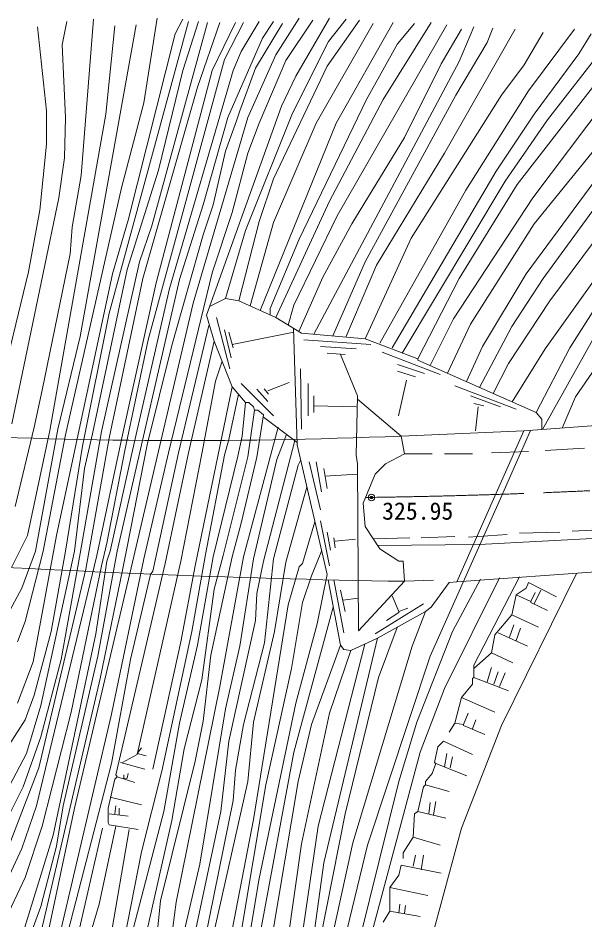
# Model space of a CAD drawing. Units: millimetres, scale not verified. Extents: x 40000 to 680000, y 20000 to 380000.
# Drawn here: x 113268 to 156194, y 241442 to 309767 of the extents above; entities that cross this region are included whole.
import ezdxf
from ezdxf.enums import TextEntityAlignment as Align

# ---------------------------------------------------------------- set-up
doc = ezdxf.new("R2010")
doc.units = ezdxf.units.MM
doc.header["$LTSCALE"] = 1000
doc.header["$PDMODE"] = 32
doc.header["$PDSIZE"] = 500
doc.linetypes.add('CHAIN', pattern=[18.5, 12, -1.5, 3.5, -1.5])
for name, color, linetype, lineweight in [('M-BGD', 7, 'Continuous', 13), ('M-BMK', 2, 'CHAIN', 13), ('M-STR-STR1', 1, 'Continuous', 13)]:
    doc.layers.add(name, color=color, linetype=linetype, lineweight=lineweight)
doc.styles.add('ＭＳ ゴシック', font='')
doc.styles.get('ＭＳ ゴシック').set_extended_font_data('MS Gothic')

msp = doc.modelspace()

# ---------------------------------------------------------------- linework, layer by layer
at = {"layer": 'M-BGD'}
for p, q in [((118983, 309683), (118052, 297829)), ((123809, 309767), (122793, 303333)), ((125756, 309683), (125164, 308582)), ((134562, 309767), (132784, 306973)), ((135578, 309598), (133546, 306550)), ((136848, 309767), (134308, 305365)), ((139134, 309598), (136678, 306127)), ((138118, 309683), (136763, 307989)), ((114750, 309090), (115427, 302740)), ((116951, 309513), (116612, 307735)), ((122200, 309259), (117967, 285637)), ((120592, 309175), (119914, 302486)), ((126180, 309513), (120168, 287415)), ((127619, 309429), (123386, 294019)), ((126942, 309513), (125756, 305788)), ((128550, 309429), (126857, 304518)), ((129736, 309429), (127958, 305788)), ((130328, 309429), (128889, 306635)), ((131514, 309513), (130159, 307227)), ((133292, 309344), (131260, 305957)), ((132614, 309513), (131768, 308243)), ((140150, 309344), (135832, 301809)), ((141674, 309429), (137356, 301809)), ((145738, 309259), (137440, 294781)), ((144552, 309429), (140912, 303587)), ((143282, 309344), (142012, 307820)), ((146838, 308921), (145314, 306296)), ((150902, 308921), (145568, 299523)), ((147770, 309090), (146669, 306465)), ((149209, 309005), (148786, 307905)), ((155390, 308921), (151918, 304264)), ((158692, 308921), (153358, 302063)), ((125164, 308582), (121608, 294443)), ((131768, 308243), (129143, 302232)), ((153019, 308667), (151580, 306211)), ((156660, 308582), (155728, 307058)), ((116612, 307735), (116866, 302232)), ((136763, 307989), (134054, 302571)), ((142012, 307820), (139642, 303587)), ((148786, 307905), (146415, 303925)), ((159454, 307989), (151072, 297152)), ((130159, 307227), (129566, 305788)), ((132784, 306973), (130667, 302232)), ((155728, 307058), (152342, 302486)), ((128889, 306635), (123132, 285383)), ((133546, 306550), (131514, 301809)), ((136678, 306127), (132614, 297575)), ((146669, 306465), (135653, 285810)), ((145314, 306296), (142520, 300708)), ((151580, 306211), (149886, 303925)), ((127958, 305788), (123724, 289701)), ((125756, 305788), (123894, 298253)), ((129566, 305788), (124740, 289278)), ((131260, 305957), (130074, 302740)), ((134308, 305365), (133207, 303079)), ((159115, 305280), (152257, 296136)), ((126857, 304518), (122708, 290040)), ((151918, 304264), (147177, 296729)), ((139642, 303587), (134562, 293003)), ((140912, 303587), (136848, 295882)), ((146415, 303925), (139557, 291310)), ((149886, 303925), (143028, 293088)), ((115427, 302740), (115427, 300200)), ((122793, 303333), (121100, 296898)), ((133207, 303079), (127534, 287246)), ((130074, 302740), (129820, 301978)), ((159369, 302825), (152342, 294189)), ((119914, 302486), (115681, 278525)), ((116866, 302232), (116782, 299184)), ((130667, 302232), (126518, 288177)), ((129143, 302232), (127280, 295628)), ((134054, 302571), (130498, 293681)), ((152342, 302486), (149463, 298168)), ((153358, 302063), (150140, 297406)), ((129820, 301978), (128974, 299692)), ((131514, 301809), (130667, 299523)), ((137356, 301809), (131609, 287611)), ((135832, 301809), (132614, 294273)), ((142520, 300708), (138541, 294189)), ((115427, 300200), (114919, 295205)), ((159030, 300285), (151749, 290379)), ((128974, 299692), (128042, 295628)), ((130667, 299523), (129482, 295035)), ((145568, 299523), (140404, 291056)), ((116782, 299184), (116358, 296136)), ((123894, 298253), (121523, 290717)), ((149463, 298168), (141589, 284791)), ((118052, 297829), (117374, 293935)), ((132614, 297575), (131514, 294358)), ((150140, 297406), (142351, 284367)), ((121100, 296898), (116866, 278187)), ((147177, 296729), (140658, 285129)), ((151072, 297152), (146669, 290040)), ((159623, 296559), (153527, 288347)), ((116358, 296136), (112802, 279033)), ((136848, 295882), (132784, 287077)), ((152257, 296136), (146246, 286992)), ((114919, 295205), (114072, 290548)), ((127280, 295628), (125502, 289955)), ((128042, 295628), (127280, 293342)), ((156998, 295459), (153019, 290040)), ((160893, 295543), (153188, 284706)), ((129482, 295035), (127958, 290463)), ((137440, 294781), (134138, 288008)), ((117374, 293935), (117205, 291903)), ((121608, 294443), (120422, 290379)), ((123386, 294019), (122454, 291310)), ((131514, 294358), (129990, 288347)), ((132614, 294273), (130846, 287957)), ((138541, 294189), (136340, 290125)), ((152342, 294189), (147516, 286569)), ((127280, 293342), (124910, 284960)), ((130498, 293681), (128974, 288516)), ((134562, 293003), (132360, 287754)), ((143028, 293088), (139557, 285468)), ((117205, 291903), (115088, 281573)), ((122454, 291310), (119576, 278441)), ((139557, 291310), (137107, 285683)), ((114072, 290548), (111278, 279118)), ((121523, 290717), (118898, 278271)), ((127958, 290463), (124656, 276832)), ((140404, 291056), (138100, 285596)), ((120422, 290379), (116189, 270567)), ((122708, 290040), (120168, 277933)), ((123724, 289701), (121184, 278187)), ((125502, 289955), (122624, 277425)), ((136340, 290125), (134539, 286008)), ((146669, 290040), (143536, 283944)), ((151749, 290379), (148447, 284875)), ((153019, 290040), (150648, 286399)), ((124740, 289278), (121946, 277001)), ((127775, 287916), (128974, 288516)), ((128974, 288516), (129990, 288347)), ((129990, 288347), (132784, 287077)), ((153527, 288347), (150394, 283605)), ((126518, 288177), (121946, 268535)), ((132360, 287754), (132360, 287269)), ((134138, 288008), (133721, 286506)), ((156998, 287839), (155051, 284791)), ((120168, 287415), (118136, 277340)), ((127534, 287246), (128127, 285299)), ((128296, 287077), (129312, 283182)), ((132784, 287077), (134731, 285891)), ((146246, 286992), (144468, 283436)), ((159708, 287246), (155474, 281065)), ((127704, 286484), (125418, 276832)), ((147516, 286569), (145791, 282860)), ((150648, 286399), (148203, 281790)), ((117967, 285637), (116274, 278610)), ((128889, 286145), (129397, 284029)), ((129228, 285976), (129566, 284791)), ((134138, 285976), (129482, 285045)), ((134135, 286254), (134392, 277425)), ((139557, 285468), (134731, 285891)), ((157252, 286230), (152970, 278595)), ((123132, 285383), (121354, 277001)), ((124910, 284960), (123047, 277425)), ((126180, 276832), (128127, 285299)), ((128127, 285299), (129482, 281827)), ((134900, 285383), (139980, 285045)), ((143536, 283944), (139557, 285468)), ((136170, 284875), (138880, 284706)), ((136678, 284367), (138033, 284283)), ((137694, 284283), (138964, 281150)), ((140827, 284452), (145230, 282759)), ((148447, 284875), (147224, 282224)), ((153188, 284706), (150680, 280692)), ((155051, 284791), (152511, 279880)), ((128720, 283775), (128212, 282251)), ((143536, 283944), (143536, 283859)), ((143536, 283859), (152511, 279880)), ((150394, 283605), (149254, 281324)), ((134646, 283182), (134731, 278610)), ((142012, 283521), (144044, 282843)), ((142012, 283013), (143367, 282589)), ((128212, 282251), (127196, 276747)), ((142690, 282335), (142084, 279640)), ((115088, 281573), (114496, 278779)), ((129482, 281827), (126688, 268281)), ((129482, 281827), (130498, 280642)), ((130159, 282081), (132614, 279626)), ((131344, 281658), (132191, 280727)), ((131904, 281688), (132242, 281264)), ((133800, 282166), (132174, 281538)), ((135239, 282081), (135239, 279626)), ((146330, 281912), (150987, 280134)), ((129953, 281277), (129228, 277848)), ((135662, 281150), (135662, 279880)), ((138964, 281150), (138880, 276663)), ((142266, 278102), (138964, 280896)), ((147516, 281150), (149802, 280303)), ((155474, 281065), (154458, 278695)), ((130498, 280642), (130244, 278102)), ((130498, 280642), (130752, 280642)), ((130752, 280642), (131090, 280303)), ((131090, 280303), (131175, 280049)), ((135662, 280388), (138880, 280303)), ((147770, 280557), (148532, 280388)), ((148110, 280307), (147899, 278505)), ((131175, 280049), (130656, 276535)), ((131175, 280049), (131429, 280049)), ((131852, 279711), (131344, 276493)), ((131429, 280049), (131852, 279711)), ((131852, 279541), (134386, 277641)), ((152511, 279880), (152934, 279372)), ((113056, 272768), (114496, 278779)), ((132953, 278779), (130328, 268958)), ((152934, 279372), (152934, 278593)), ((115681, 278525), (113988, 270567)), ((116274, 278610), (114580, 269381)), ((116866, 278187), (115173, 269381)), ((117967, 269212), (119576, 278441)), ((118898, 278271), (118306, 275647)), ((121184, 278187), (119237, 269043)), ((130244, 278102), (129905, 276578)), ((133607, 278225), (132868, 276324)), ((151566, 278494), (142266, 278102)), ((142266, 278102), (142520, 276747)), ((152071, 278530), (149802, 273361)), ((120168, 277933), (118390, 268027)), ((122624, 277425), (120761, 269381)), ((123047, 277425), (121523, 269720)), ((128889, 276663), (129228, 277848)), ((134220, 277765), (131852, 268619)), ((134392, 277425), (136678, 267603)), ((118136, 277340), (116866, 269381)), ((121354, 277001), (119999, 269974)), ((121946, 277001), (120253, 269381)), ((124656, 276832), (122793, 268789)), ((125418, 276832), (123470, 267857)), ((126180, 276832), (124402, 268450)), ((127196, 276747), (125587, 268619)), ((142520, 276747), (141081, 275985)), ((144637, 276747), (142520, 276747)), ((145568, 276747), (147685, 276747)), ((149124, 276832), (151907, 276922)), ((156152, 277171), (153188, 277001)), ((128889, 276663), (127450, 269127)), ((129905, 276578), (128042, 268958)), ((130656, 276535), (128804, 269043)), ((131344, 276493), (130159, 271498)), ((132868, 276324), (131090, 268789)), ((134477, 275901), (134667, 276246)), ((135324, 276155), (136170, 272514)), ((135832, 276155), (136255, 273869)), ((138880, 276663), (138964, 275985)), ((118306, 275647), (117544, 269381)), ((132614, 268789), (134477, 275901)), ((136424, 275647), (136678, 274123)), ((138964, 275985), (139049, 263350)), ((141081, 275985), (140319, 275223)), ((138964, 275223), (136509, 275054)), ((140319, 275223), (139388, 273022)), ((135136, 274228), (133546, 268535)), ((149802, 273361), (144468, 261423)), ((139388, 273022), (139557, 271244)), ((130159, 271498), (129482, 268958)), ((135745, 271613), (134816, 268450)), ((136170, 271667), (136848, 268281)), ((136678, 270821), (136932, 269466)), ((139557, 271244), (140658, 269551)), ((150310, 270651), (147386, 270452)), ((165804, 270821), (148193, 269889)), ((154289, 270821), (151241, 270736)), ((158692, 271075), (155220, 270905)), ((112802, 268196), (113988, 270567)), ((114411, 260999), (116189, 270567)), ((119576, 268281), (119999, 269974)), ((137186, 270397), (137271, 269635)), ((138816, 270290), (137271, 270143)), ((142944, 270397), (140161, 270315)), ((148193, 269889), (140497, 269798)), ((146330, 270482), (143790, 270397)), ((113564, 266587), (114580, 269381)), ((113818, 264047), (115173, 269381)), ((117544, 269381), (115004, 257697)), ((115766, 263285), (116866, 269381)), ((116528, 261169), (117967, 269212)), ((120761, 269381), (119322, 261423)), ((120253, 269381), (119999, 268619)), ((121523, 269720), (121184, 267942)), ((136255, 269381), (135493, 267519)), ((140658, 269551), (142097, 268619)), ((114665, 250077), (119237, 269043)), ((117544, 249908), (121946, 268535)), ((119999, 268619), (119152, 263116)), ((122793, 268789), (120338, 257020)), ((125587, 268619), (122285, 253972)), ((127450, 269127), (126434, 263285)), ((128042, 268958), (126857, 262269)), ((129482, 268958), (127873, 261507)), ((128804, 269043), (128127, 266503)), ((130328, 268958), (128550, 259137)), ((131090, 268789), (130074, 262185)), ((131852, 268619), (131344, 266164)), ((132614, 268789), (131937, 262439)), ((133546, 268535), (132699, 263285)), ((142097, 268619), (142436, 268619)), ((142436, 268619), (142520, 267095)), ((118390, 268027), (114834, 252956)), ((117290, 257189), (119576, 268281)), ((121184, 267942), (119491, 259729)), ((124402, 268450), (120676, 252448)), ((123470, 267857), (123301, 267603)), ((126688, 268281), (125587, 262523)), ((134562, 268196), (133715, 265317)), ((134816, 268450), (134562, 268196)), ((123301, 267603), (121777, 261169)), ((135493, 267519), (134816, 265487)), ((136678, 267603), (135916, 263878)), ((137694, 262269), (136741, 267209)), ((137183, 267199), (137948, 263201)), ((144722, 267180), (142520, 267095)), ((149717, 267349), (145568, 258967)), ((148278, 267265), (146161, 263285)), ((151241, 267434), (147770, 260745)), ((155559, 267688), (149886, 256173)), ((112464, 264555), (113564, 266587)), ((128127, 266503), (127196, 259645)), ((142520, 267095), (139049, 263350)), ((145907, 267011), (144552, 265148)), ((146499, 267053), (145907, 267011)), ((151749, 266587), (150987, 266079)), ((151918, 267011), (151749, 266587)), ((154035, 265910), (151918, 267011)), ((131344, 266164), (131260, 264132)), ((137694, 266418), (138033, 264809)), ((139049, 265825), (137864, 265656)), ((141589, 265995), (142097, 264809)), ((150987, 266079), (150648, 264555)), ((150987, 266079), (152088, 265571)), ((152426, 266249), (152088, 265571)), ((152850, 266418), (152342, 265402)), ((133715, 265317), (131090, 249061)), ((134816, 265487), (133969, 260491)), ((137139, 265145), (134138, 254141)), ((143960, 265402), (140319, 263116)), ((144552, 265148), (144129, 264809)), ((152088, 265571), (152088, 265487)), ((152088, 265487), (153358, 264894)), ((144129, 264809), (140488, 262777)), ((142097, 264725), (141166, 264132)), ((142774, 265063), (142097, 264809)), ((142097, 264809), (142097, 264725)), ((144129, 264809), (143113, 262185)), ((150648, 264555), (149378, 263031)), ((150648, 264555), (152680, 263624)), ((113226, 262523), (113818, 264047)), ((131260, 264132), (129228, 254988)), ((135916, 263878), (134308, 257867)), ((150818, 263793), (150479, 262862)), ((114496, 258459), (115766, 263285)), ((119152, 263116), (115935, 247876)), ((126434, 263285), (124148, 252702)), ((132699, 263285), (131090, 256427)), ((141975, 263607), (140573, 259814)), ((146161, 263285), (143452, 256427)), ((149632, 263201), (151834, 262185)), ((151326, 263539), (150987, 262608)), ((125587, 262523), (123470, 252871)), ((131937, 262439), (130328, 256258)), ((140488, 262777), (136424, 245759)), ((140488, 262777), (138456, 261846)), ((149378, 263031), (149124, 261677)), ((126857, 262269), (125502, 256343)), ((130074, 262185), (128974, 257443)), ((137694, 262269), (135493, 256258)), ((139534, 262340), (136001, 248553)), ((138456, 261846), (136848, 257105)), ((137948, 261931), (137694, 262269)), ((138456, 261846), (137948, 261931)), ((143113, 262185), (138626, 247283)), ((115004, 255327), (116528, 261169)), ((119322, 261423), (116697, 250077)), ((121777, 261169), (120338, 253295)), ((127873, 261507), (127280, 256512)), ((144468, 261423), (139726, 247114)), ((149124, 261677), (147770, 260491)), ((149124, 261677), (150733, 260915)), ((113226, 257867), (114411, 260999)), ((133969, 260491), (132022, 251686)), ((147770, 260745), (147770, 259814)), ((149124, 260576), (148786, 259475)), ((119491, 259729), (114326, 237631)), ((127196, 259645), (125841, 254395)), ((140573, 259814), (138033, 249485)), ((147685, 259729), (147770, 259814)), ((147685, 259306), (147685, 259729)), ((147770, 259814), (150394, 258798)), ((149632, 260237), (149294, 259306)), ((150140, 260153), (149717, 259137)), ((128550, 259137), (125248, 242796)), ((145568, 258967), (143706, 254141)), ((146838, 258290), (147685, 259306)), ((113818, 256597), (114496, 258459)), ((146330, 256343), (146838, 258290)), ((146838, 258290), (149378, 257189)), ((113903, 254057), (115004, 257697)), ((134308, 257867), (131514, 244574)), ((115088, 248553), (117290, 257189)), ((120338, 257020), (115512, 236446)), ((128974, 257443), (127026, 245675)), ((136848, 257105), (134731, 247199)), ((147346, 257105), (147008, 256258)), ((111956, 253718), (113818, 256597)), ((125502, 256343), (124317, 249654)), ((127280, 256512), (126688, 253464)), ((130328, 256258), (129736, 252787)), ((131090, 256427), (130667, 251940)), ((135493, 256258), (134477, 251940)), ((143452, 256427), (142097, 251940)), ((145907, 255665), (146330, 256343)), ((146330, 256343), (147008, 256258)), ((147008, 256258), (147008, 256173)), ((147939, 256597), (147685, 255919)), ((149886, 256173), (146838, 248384)), ((147008, 256173), (148616, 255496)), ((113649, 251517), (115004, 255327)), ((129228, 254988), (128635, 249654)), ((145484, 254988), (145060, 254565)), ((147685, 253972), (145484, 254988)), ((122624, 254480), (122285, 254057)), ((125841, 254395), (124910, 248977)), ((145060, 254565), (144806, 253379)), ((112633, 251601), (113903, 254057)), ((122285, 253972), (121184, 253379)), ((122285, 254057), (122962, 253887)), ((134138, 254141), (131598, 240425)), ((143706, 254141), (140150, 240849)), ((145738, 254057), (145568, 253041)), ((146161, 253803), (145992, 252956)), ((114834, 252956), (112464, 246775)), ((120338, 253295), (116104, 236869)), ((121015, 253379), (122878, 252871)), ((126688, 253464), (124063, 242881)), ((144891, 253295), (144637, 252533)), ((144806, 253379), (144891, 253295)), ((144891, 253295), (147262, 252363)), ((120592, 252109), (120761, 252279)), ((120676, 252448), (120761, 252279)), ((120761, 252279), (122116, 251855)), ((121269, 252194), (121269, 252448)), ((121354, 252109), (121269, 252194)), ((121523, 252194), (121354, 252109)), ((121608, 252533), (121523, 252194)), ((124148, 252702), (122624, 246606)), ((129736, 252787), (129566, 250501)), ((144637, 252533), (144129, 251940)), ((112548, 249315), (113649, 251517)), ((120084, 249908), (120592, 252109)), ((130667, 251940), (127788, 239155)), ((132022, 251686), (129651, 237547)), ((134477, 251940), (132276, 238901)), ((142097, 251940), (138541, 237547)), ((143536, 249654), (143960, 251517)), ((143960, 251517), (144129, 251686)), ((144129, 251940), (144129, 251686)), ((144129, 251686), (145907, 251178)), ((120253, 250755), (122624, 250162)), ((113564, 246860), (114665, 250077)), ((116697, 250077), (116189, 247029)), ((120676, 250077), (120592, 249485)), ((129566, 250501), (126857, 237208)), ((144468, 250331), (144383, 249485)), ((144891, 250416), (144722, 249400)), ((114834, 237123), (117544, 249908)), ((120084, 248807), (120084, 249908)), ((120168, 249485), (121608, 249315)), ((120930, 249908), (120930, 249400)), ((124317, 249654), (121862, 240256)), ((128635, 249654), (126180, 238224)), ((138033, 249485), (135916, 238817)), ((143198, 247707), (143282, 249485)), ((143282, 249485), (143536, 249654)), ((143536, 249654), (145653, 249146)), ((120168, 248638), (120084, 248807)), ((124910, 248977), (122708, 239155)), ((131090, 249061), (128804, 237123)), ((115088, 248553), (113818, 244659)), ((119660, 248384), (117290, 238055)), ((120676, 248553), (119406, 242627)), ((121692, 248299), (119660, 236615)), ((122370, 248299), (120168, 248638)), ((136001, 248553), (134308, 236954)), ((146838, 248384), (144044, 238055)), ((115935, 247876), (112802, 237716)), ((142436, 246521), (143198, 247707)), ((143198, 247707), (145230, 247114)), ((112633, 244828), (113564, 246860)), ((116189, 247029), (115004, 242457)), ((134731, 247199), (133207, 236361)), ((138626, 247283), (136763, 238901)), ((139726, 247114), (137356, 237293)), ((122624, 246606), (120761, 237208)), ((142436, 246098), (142436, 246521)), ((143367, 246352), (143198, 245505)), ((143960, 246352), (143790, 245251)), ((127026, 245675), (125502, 239071)), ((136424, 245759), (135239, 237208)), ((142266, 245590), (142097, 244828)), ((145314, 244997), (142266, 245590)), ((113818, 244659), (112379, 241611)), ((142097, 244828), (141420, 243897)), ((131514, 244574), (130413, 237885)), ((141420, 243897), (141420, 242119)), ((141420, 243897), (144298, 243304)), ((119406, 242627), (118052, 238139)), ((124063, 242881), (123386, 236531)), ((125248, 242796), (124402, 236615)), ((142182, 242627), (142097, 241949)), ((115004, 242457), (113310, 237885)), ((141420, 242119), (140912, 241272)), ((141420, 242119), (143706, 241695)), ((142605, 242542), (142520, 241949))]:
    msp.add_line(p, q, dxfattribs=at)
for radius in [100, 80, 60, 40, 20, 20]:
    msp.add_circle((140039, 273452), radius, dxfattribs=at)
for centre, radius, start, end in [((125935, 672164), 394401, 261.10842, 272.37317), ((155000, 1050133), 783137, 263.30992, 269.08689)]:
    msp.add_arc(centre, radius, start, end, dxfattribs=at)
msp.add_point((140039, 273452), dxfattribs=at)
at = {"layer": 'M-BMK'}
msp.add_arc((132650, 782487), 509088, 270.77853, 273.88107, dxfattribs=at)
at = {"layer": 'M-STR-STR1'}
for p, q in [((180028, 280557), (151566, 278494)), ((151566, 278494), (146499, 267053)), ((146499, 267053), (173000, 268958))]:
    msp.add_line(p, q, dxfattribs=at)

# ---------------------------------------------------------------- texts
at = {"layer": 'M-BGD', "style": 'ＭＳ ゴシック'}
msp.add_text('325.95', height=1320, dxfattribs=at).set_placement((140837, 271368), align=Align.BOTTOM_LEFT)

doc.saveas('drawing.dxf')
